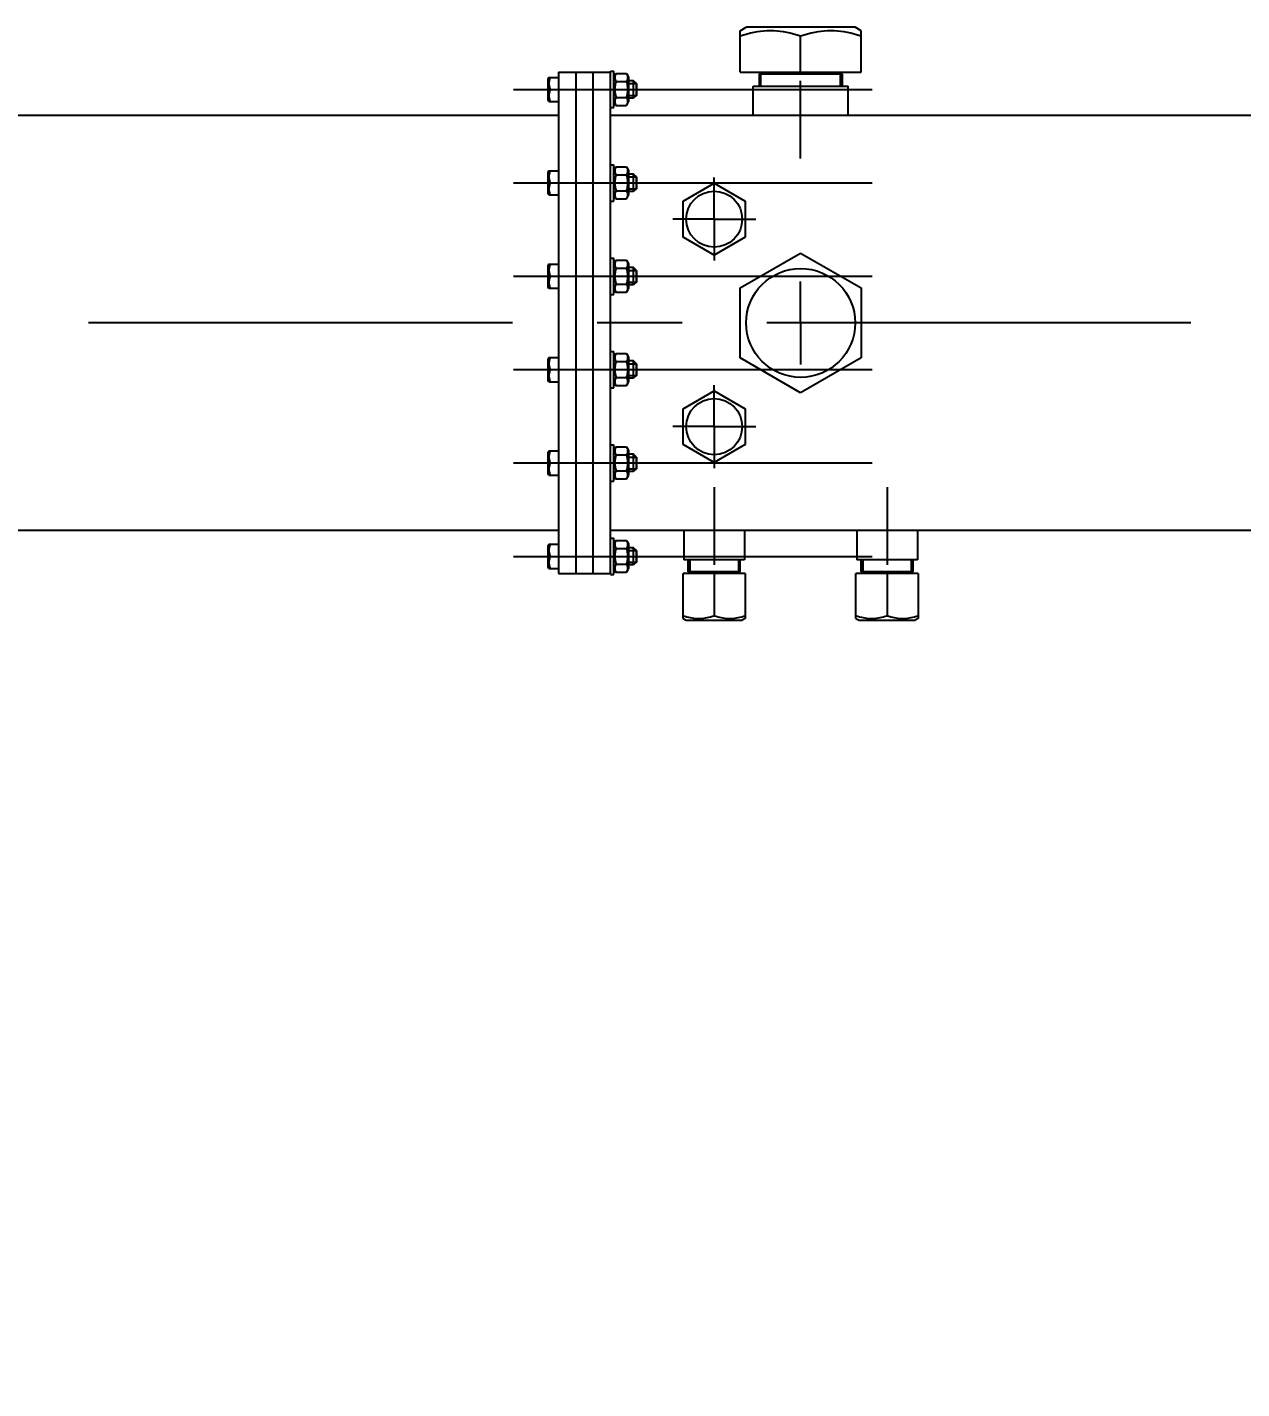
# Model space of a CAD drawing. Header units: millimetres. Extents: x 0 to 1189, y 0 to 841.
# Drawn here: x 734.6 to 804.8, y 674.3 to 753 of the extents above; entities that cross this region are included whole.
import ezdxf

# ---------------------------------------------------------------- set-up
doc = ezdxf.new("R2010")
doc.units = ezdxf.units.MM
doc.header["$LTSCALE"] = 65.395
doc.linetypes.add('CENTER', pattern=[0.6, 0.375, -0.075, 0.075, -0.075])
doc.layers.get('0').update_dxf_attribs({"linetype": 'CONTINUOUS'})
for name, color, linetype in [('ALL_AXIS', 7, 'CONTINUOUS'), ('ALL_CHAMFER', 7, 'CONTINUOUS'), ('ALL_DIMENSIONS', 7, 'CONTINUOUS')]:
    doc.layers.add(name, color=color, linetype=linetype)
doc.styles.get("Standard").update_dxf_attribs({"font": 'txt', "width": 0.7})
doc.dimstyles.new('DIMSTYLE_1', dxfattribs={"dimtxt": 3.5, "dimasz": 3, "dimexe": 0.18, "dimexo": 0.0625, "dimgap": 0.09, "dimtad": 1, "dimdec": 5, "dimlfac": 10, "dimdsep": 46, "dimtxsty": 'STANDARD', "dimblk": '_FILLED', "dimblk1": '_FILLED', "dimblk2": '_FILLED', "dimcen": 0.09, "dimadec": 0, "dimazin": 0, "dimtp": 2, "dimtm": 2, "dimtfac": 1, "dimtdec": 5, "dimtofl": 0, "dimtmove": 0, "dimatfit": 3, "dimldrblk": '_FILLED', "dimfxl": 1, "dimtolj": 1, "dimarcsym": 0})

# ---------------------------------------------------------------- blocks, each defined once
blk = doc.blocks.new('_FILLED')
at = {"color": 0, "linetype": 'BYBLOCK'}
blk.add_solid([(0, 0), (-1, 0.167), (-1, -0.167)], dxfattribs=at)
blk = doc.blocks.new('*D0')
at = {"layer": 'ALL_DIMENSIONS', "color": 2, "linetype": 'CONTINUOUS'}
for p, q in [((27.718, 722.401), (27.718, 595.901)), ((1064.818, 722.401), (1064.818, 612.208)), ((1064.818, 601.929), (1064.818, 595.901)), ((27.718, 597.901), (546.268, 597.901)), ((1064.818, 597.901), (546.268, 597.901))]:
    blk.add_line(p, q, dxfattribs=at)
at = {"layer": 'ALL_DIMENSIONS', "color": 2, "linetype": 'CONTINUOUS', "xscale": 3, "yscale": 3, "zscale": 3, "rotation": 180}
blk.add_blockref('_FILLED', (27.718, 597.901), dxfattribs=at)
at = {"layer": 'ALL_DIMENSIONS', "color": 2, "linetype": 'CONTINUOUS', "xscale": 3, "yscale": 3, "zscale": 3}
blk.add_blockref('_FILLED', (1064.818, 597.901), dxfattribs=at)
blk = doc.blocks.new('*D7')
at = {"layer": 'ALL_DIMENSIONS', "color": 2, "linetype": 'CONTINUOUS'}
for p, q in [((27.718, 722.401), (27.718, 587.901)), ((1127.218, 613.901), (1127.218, 587.901)), ((27.718, 589.901), (577.468, 589.901)), ((1127.218, 589.901), (577.468, 589.901))]:
    blk.add_line(p, q, dxfattribs=at)
at = {"layer": 'ALL_DIMENSIONS', "color": 2, "linetype": 'CONTINUOUS', "xscale": 3, "yscale": 3, "zscale": 3, "rotation": 180}
blk.add_blockref('_FILLED', (27.718, 589.901), dxfattribs=at)
at = {"layer": 'ALL_DIMENSIONS', "color": 2, "linetype": 'CONTINUOUS', "xscale": 3, "yscale": 3, "zscale": 3}
blk.add_blockref('_FILLED', (1127.218, 589.901), dxfattribs=at)
blk = doc.blocks.new('*D8')
at = {"layer": 'ALL_DIMENSIONS', "color": 2, "linetype": 'CONTINUOUS'}
for p, q in [((27.718, 722.401), (27.718, 578.96)), ((1151.568, 722.551), (1151.568, 578.96)), ((27.718, 580.96), (589.643, 580.96)), ((1151.568, 580.96), (589.643, 580.96))]:
    blk.add_line(p, q, dxfattribs=at)
at = {"layer": 'ALL_DIMENSIONS', "color": 2, "linetype": 'CONTINUOUS', "xscale": 3, "yscale": 3, "zscale": 3, "rotation": 180}
blk.add_blockref('_FILLED', (27.718, 580.96), dxfattribs=at)
at = {"layer": 'ALL_DIMENSIONS', "color": 2, "linetype": 'CONTINUOUS', "xscale": 3, "yscale": 3, "zscale": 3}
blk.add_blockref('_FILLED', (1151.568, 580.96), dxfattribs=at)

msp = doc.modelspace()

# ---------------------------------------------------------------- linework, layer by layer
at = {"color": 7, "linetype": 'CONTINUOUS'}
for p, q in [((764.7586102, 750.1007175), (765.3181797, 750.1007175)), ((765.3181797, 750.4007175), (768.3181797, 750.4007175)), ((765.3181797, 750.4007175), (765.3181797, 721.4007175)), ((766.3181797, 750.4007175), (766.3181797, 721.4007175)), ((767.3181797, 721.4007175), (767.3181797, 750.4007175)), ((768.3181797, 744.3205492), (768.3181797, 750.4007175)), ((768.6358208, 750.3244779), (769.2405385, 750.3244779)), ((768.6358208, 749.8625977), (769.2405385, 749.8625977)), ((769.2405385, 750.3244779), (769.3581797, 750.1207175)), ((769.3581797, 750.1207119), (769.3581797, 748.680723)), ((769.8181797, 749.7407175), (769.8181797, 749.0607175)), ((775.8181797, 750.4007175), (782.8181797, 750.4007175)), ((781.7181797, 750.3007175), (776.9181797, 750.3007175)), ((764.8211157, 749.4007175), (765.3181797, 749.4007175)), ((768.6358208, 748.9388372), (769.2405385, 748.9388372)), ((764.7586102, 748.7007175), (765.3181797, 748.7007175)), ((768.6358208, 748.476957), (769.2405385, 748.476957)), ((769.2405385, 748.476957), (769.3581797, 748.6807175)), ((765.3181797, 747.9007175), (618.3181797, 747.9007175)), ((880.5181797, 747.9007175), (768.3181797, 747.9007175)), ((768.6358208, 744.9244779), (769.2405385, 744.9244779)), ((769.2405385, 744.9244779), (769.3581797, 744.7207175)), ((764.7586102, 744.7007175), (765.3181797, 744.7007175)), ((768.6358208, 744.4625977), (769.2405385, 744.4625977)), ((769.3581797, 744.7207119), (769.3581797, 743.280723)), ((769.8181797, 744.3407175), (769.8181797, 743.6607175)), ((764.8211157, 744.0007175), (765.3181797, 744.0007175)), ((768.3181797, 738.9205492), (768.3181797, 743.6808857)), ((768.6358208, 743.5388372), (769.2405385, 743.5388372)), ((764.7586102, 743.3007175), (765.3181797, 743.3007175)), ((768.6358208, 743.076957), (769.2405385, 743.076957)), ((769.2405385, 743.076957), (769.3581797, 743.2807175)), ((768.6358208, 739.5244779), (769.2405385, 739.5244779)), ((769.2405385, 739.5244779), (769.3581797, 739.3207175)), ((764.7586102, 739.3007175), (765.3181797, 739.3007175)), ((764.8211157, 738.6007175), (765.3181797, 738.6007175)), ((768.6358208, 739.0625977), (769.2405385, 739.0625977)), ((769.3581797, 739.3207119), (769.3581797, 737.880723)), ((769.8181797, 738.9407175), (769.8181797, 738.2607175)), ((764.7586102, 737.9007175), (765.3181797, 737.9007175)), ((768.3181797, 733.5205492), (768.3181797, 738.2808857)), ((768.6358208, 738.1388372), (769.2405385, 738.1388372)), ((769.2405385, 737.676957), (769.3581797, 737.8807175)), ((768.6358208, 737.676957), (769.2405385, 737.676957)), ((764.7586102, 733.9007175), (765.3181797, 733.9007175)), ((768.6358208, 734.1244779), (769.2405385, 734.1244779)), ((769.2405385, 734.1244779), (769.3581797, 733.9207175)), ((769.3581797, 733.9207119), (769.3581797, 732.480723)), ((764.8211157, 733.2007175), (765.3181797, 733.2007175)), ((768.6358208, 733.6625977), (769.2405385, 733.6625977)), ((769.8181797, 733.5407175), (769.8181797, 732.8607175)), ((764.7586102, 732.5007175), (765.3181797, 732.5007175)), ((768.3181797, 728.1205492), (768.3181797, 732.8808857)), ((768.6358208, 732.7388372), (769.2405385, 732.7388372)), ((769.2405385, 732.276957), (769.3581797, 732.4807175)), ((768.6358208, 732.276957), (769.2405385, 732.276957)), ((764.7586102, 728.5007175), (765.3181797, 728.5007175)), ((768.6358208, 728.7244779), (769.2405385, 728.7244779)), ((769.2405385, 728.7244779), (769.3581797, 728.5207175)), ((769.3581797, 728.5207119), (769.3581797, 727.080723)), ((764.8211157, 727.8007175), (765.3181797, 727.8007175)), ((768.6358208, 728.2625977), (769.2405385, 728.2625977)), ((769.8181797, 728.1407175), (769.8181797, 727.4607175)), ((764.7586102, 727.1007175), (765.3181797, 727.1007175)), ((768.3181797, 721.4007175), (768.3181797, 727.4808857)), ((768.6358208, 727.3388372), (769.2405385, 727.3388372)), ((768.6358208, 726.876957), (769.2405385, 726.876957)), ((769.2405385, 726.876957), (769.3581797, 727.0807175)), ((765.3181797, 723.9007175), (618.3181797, 723.9007175)), ((880.5181797, 723.9007175), (768.3181797, 723.9007175)), ((764.7586102, 723.1007175), (765.3181797, 723.1007175)), ((768.6358208, 723.3244779), (769.2405385, 723.3244779)), ((768.6358208, 722.8625977), (769.2405385, 722.8625977)), ((769.2405385, 723.3244779), (769.3581797, 723.1207175)), ((769.3581797, 723.1207119), (769.3581797, 721.680723)), ((764.8211157, 722.4007175), (765.3181797, 722.4007175)), ((769.8181797, 722.7407175), (769.8181797, 722.0607175)), ((764.7586102, 721.7007175), (765.3181797, 721.7007175)), ((765.3181797, 721.4007175), (768.3181797, 721.4007175)), ((768.6358208, 721.9388372), (769.2405385, 721.9388372)), ((768.6358208, 721.476957), (769.2405385, 721.476957)), ((769.2405385, 721.476957), (769.3581797, 721.6807175)), ((776.1181797, 721.4007175), (772.5181797, 721.4007175)), ((775.8181797, 721.5007175), (772.8181797, 721.5007175)), ((786.1181797, 721.4007175), (782.5181797, 721.4007175)), ((785.8181797, 721.5007175), (782.8181797, 721.5007175))]:
    msp.add_line(p, q, dxfattribs=at)
at = {"color": 2, "linetype": 'CONTINUOUS'}
for p, q in [((769.3581797, 749.7407175), (769.8181797, 749.7407175)), ((777.0181797, 749.6007175), (777.0181797, 750.3007175)), ((781.6181797, 749.6007175), (781.6181797, 750.3007175)), ((769.3581797, 749.0607175), (769.8181797, 749.0607175)), ((769.3581797, 744.3407175), (769.8181797, 744.3407175)), ((769.3581797, 743.6607175), (769.8181797, 743.6607175)), ((769.3581797, 738.9407175), (769.8181797, 738.9407175)), ((769.3581797, 738.2607175), (769.8181797, 738.2607175)), ((769.3581797, 733.5407175), (769.8181797, 733.5407175)), ((769.3581797, 732.8607175), (769.8181797, 732.8607175)), ((769.3581797, 728.1407175), (769.8181797, 728.1407175)), ((769.3581797, 727.4607175), (769.8181797, 727.4607175)), ((769.3581797, 722.7407175), (769.8181797, 722.7407175)), ((772.9181797, 722.2007175), (772.9181797, 721.5007175)), ((775.7181797, 722.2007175), (775.7181797, 721.5007175)), ((782.9181797, 722.2007175), (782.9181797, 721.5007175)), ((785.7181797, 722.2007175), (785.7181797, 721.5007175)), ((769.3581797, 722.0607175), (769.8181797, 722.0607175))]:
    msp.add_line(p, q, dxfattribs=at)
at = {"color": 7, "linetype": 'CONTINUOUS'}
for points in [[(764.8211157, 750.1007175), (764.8065467, 750.054714), (764.7939197, 750.0096627), (764.7832483, 749.9657227), (764.7744916, 749.9224166), (764.7675898, 749.8793322), (764.762614, 749.8364324), (764.7596097, 749.7935362), (764.7585942, 749.7506629), (764.7596156, 749.7077796), (764.7626271, 749.6648621), (764.767613, 749.621936), (764.7745279, 749.578819), (764.7833092, 749.5354508), (764.7939933, 749.4914913), (764.8065974, 749.4465351), (764.8211157, 749.4007175)], [(768.6358208, 750.3244779), (768.6191736, 750.2941295), (768.6047446, 750.2644081), (768.5925493, 750.235419), (768.5825412, 750.2068458), (768.5746517, 750.178415), (768.5689631, 750.1501033), (768.5655287, 750.1217898), (768.5643677, 750.0934934), (768.5655358, 750.0651981), (768.5689768, 750.0368878), (768.574671, 750.0085805), (768.5825639, 749.9801579), (768.5925708, 749.9516001), (768.6047618, 749.9226296), (768.6191836, 749.8929266), (768.6358208, 749.8625977)], [(768.6358208, 749.8625977), (768.6224408, 749.814347), (768.6104478, 749.7668748), (768.5998509, 749.7202938), (768.590623, 749.6742661), (768.582726, 749.6285203), (768.5762018, 749.5829694), (768.5710663, 749.5374388), (768.5673595, 749.49192), (768.5651323, 749.4463379), (768.5643677, 749.4007175)], [(769.2405385, 750.3244779), (769.2554423, 750.2974627), (769.2685871, 750.2709766), (769.2799567, 750.2451), (769.2895997, 750.2195918), (769.2975785, 750.1942503), (769.303836, 750.1690378), (769.3083479, 750.1438484), (769.3110798, 750.1186851), (769.3119838, 750.0935122), (769.3110761, 750.0683395), (769.3083406, 750.0431767), (769.3038256, 750.0179891), (769.2975658, 749.9927806), (769.2895864, 749.9674452), (769.279945, 749.9419466), (769.2685785, 749.9160807), (769.2554375, 749.889604), (769.2405385, 749.8625977)], [(769.2405385, 749.8625977), (769.2540477, 749.8138414), (769.2661201, 749.7660056), (769.2767397, 749.7192154), (769.2859546, 749.6730953), (769.2938196, 749.6273398), (769.3002989, 749.581864), (769.3053856, 749.5364883), (769.3090473, 749.4911915), (769.3112513, 749.445887), (769.3119916, 749.4005905), (769.3112429, 749.3552909), (769.3090303, 749.3099811), (769.3053595, 749.2646777), (769.3002641, 749.2192982), (769.2937773, 749.1738261), (769.2859064, 749.1280806), (769.2766853, 749.0819681), (769.2660678, 749.035211), (769.2540145, 748.9874622), (769.2405385, 748.9388372)], [(764.8211157, 749.4007175), (764.8065954, 749.3548897), (764.7939925, 749.3099407), (764.7833146, 749.2660114), (764.7745393, 749.2226788), (764.7676249, 749.1795838), (764.7626368, 749.136676), (764.7596213, 749.0937777), (764.7585942, 749.0509117), (764.7596023, 749.0080534), (764.7625986, 748.9651679), (764.7675658, 748.9222746), (764.7744611, 748.8791862), (764.783216, 748.8358579), (764.793891, 748.7918817), (764.806529, 748.7467821), (764.8211157, 748.7007175)], [(768.5643677, 749.4007175), (768.5655813, 749.3435113), (768.5690613, 749.2863779), (768.5748441, 749.2293811), (768.582821, 749.1723296), (768.5928826, 749.1152328), (768.6050682, 749.0575526), (768.6193813, 748.9986872), (768.6358208, 748.9388372)], [(768.6358208, 748.9388372), (768.6191736, 748.9084889), (768.6047446, 748.8787674), (768.5925493, 748.8497783), (768.5825412, 748.8212051), (768.5746517, 748.7927744), (768.5689631, 748.7644626), (768.5655287, 748.7361491), (768.5643677, 748.7078528), (768.5655358, 748.6795575), (768.5689768, 748.6512472), (768.574671, 748.6229398), (768.5825639, 748.5945172), (768.5925708, 748.5659595), (768.6047618, 748.536989), (768.6191836, 748.507286), (768.6358208, 748.476957)], [(769.2405385, 748.9388372), (769.2540107, 748.9145328), (769.2660632, 748.8906599), (769.2766839, 748.8672746), (769.2859091, 748.8442084), (769.293782, 748.821328), (769.3002698, 748.7985844), (769.3053652, 748.775887), (769.3090352, 748.7532278), (769.3112458, 748.7305658), (769.3119916, 748.7079094), (769.3112475, 748.6852548), (769.3090392, 748.6625973), (769.3053727, 748.6399455), (769.3002818, 748.6172567), (769.2937992, 748.5945212), (769.2859327, 748.5716493), (769.2767191, 748.5485997), (769.2661034, 748.5252183), (769.2540379, 748.5013164), (769.2405385, 748.476957)], [(768.6358208, 744.9244779), (768.6191736, 744.8941295), (768.6047446, 744.8644081), (768.5925493, 744.835419), (768.5825412, 744.8068458), (768.5746517, 744.778415), (768.5689631, 744.7501033), (768.5655287, 744.7217898), (768.5643677, 744.6934934), (768.5655358, 744.6651981), (768.5689768, 744.6368878), (768.574671, 744.6085805), (768.5825639, 744.5801579), (768.5925708, 744.5516001), (768.6047618, 744.5226296), (768.6191836, 744.4929266), (768.6358208, 744.4625977)], [(769.2405385, 744.9244779), (769.2554423, 744.8974627), (769.2685871, 744.8709766), (769.2799567, 744.8451), (769.2895997, 744.8195918), (769.2975785, 744.7942503), (769.303836, 744.7690378), (769.3083479, 744.7438484), (769.3110798, 744.7186851), (769.3119838, 744.6935122), (769.3110761, 744.6683395), (769.3083406, 744.6431767), (769.3038256, 744.6179891), (769.2975658, 744.5927806), (769.2895864, 744.5674452), (769.279945, 744.5419466), (769.2685785, 744.5160807), (769.2554375, 744.489604), (769.2405385, 744.4625977)], [(764.8211157, 744.7007175), (764.8065467, 744.654714), (764.7939197, 744.6096627), (764.7832483, 744.5657227), (764.7744916, 744.5224166), (764.7675898, 744.4793322), (764.762614, 744.4364324), (764.7596097, 744.3935362), (764.7585942, 744.3506629), (764.7596156, 744.3077796), (764.7626271, 744.2648621), (764.767613, 744.221936), (764.7745279, 744.178819), (764.7833092, 744.1354508), (764.7939933, 744.0914913), (764.8065974, 744.0465351), (764.8211157, 744.0007175)], [(768.6358208, 744.4625977), (768.6224408, 744.414347), (768.6104478, 744.3668748), (768.5998509, 744.3202938), (768.590623, 744.2742661), (768.582726, 744.2285203), (768.5762018, 744.1829694), (768.5710663, 744.1374388), (768.5673595, 744.09192), (768.5651323, 744.0463379), (768.5643677, 744.0007175)], [(769.2405385, 744.4625977), (769.2540477, 744.4138414), (769.2661201, 744.3660056), (769.2767397, 744.3192154), (769.2859546, 744.2730953), (769.2938196, 744.2273398), (769.3002989, 744.181864), (769.3053856, 744.1364883), (769.3090473, 744.0911915), (769.3112513, 744.045887), (769.3119916, 744.0005905), (769.3112429, 743.9552909), (769.3090303, 743.9099811), (769.3053595, 743.8646777), (769.3002641, 743.8192982), (769.2937773, 743.7738261), (769.2859064, 743.7280806), (769.2766853, 743.6819681), (769.2660678, 743.635211), (769.2540145, 743.5874622), (769.2405385, 743.5388372)], [(764.8211157, 744.0007175), (764.8065954, 743.9548897), (764.7939925, 743.9099407), (764.7833146, 743.8660114), (764.7745393, 743.8226788), (764.7676249, 743.7795838), (764.7626368, 743.736676), (764.7596213, 743.6937777), (764.7585942, 743.6509117), (764.7596023, 743.6080534), (764.7625986, 743.5651679), (764.7675658, 743.5222746), (764.7744611, 743.4791862), (764.783216, 743.4358579), (764.793891, 743.3918817), (764.806529, 743.3467821), (764.8211157, 743.3007175)], [(768.5643677, 744.0007175), (768.5655813, 743.9435113), (768.5690613, 743.8863779), (768.5748441, 743.8293811), (768.582821, 743.7723296), (768.5928826, 743.7152328), (768.6050682, 743.6575526), (768.6193813, 743.5986872), (768.6358208, 743.5388372)], [(768.6358208, 743.5388372), (768.6191736, 743.5084889), (768.6047446, 743.4787674), (768.5925493, 743.4497783), (768.5825412, 743.4212051), (768.5746517, 743.3927744), (768.5689631, 743.3644626), (768.5655287, 743.3361491), (768.5643677, 743.3078528), (768.5655358, 743.2795575), (768.5689768, 743.2512472), (768.574671, 743.2229398), (768.5825639, 743.1945172), (768.5925708, 743.1659595), (768.6047618, 743.136989), (768.6191836, 743.107286), (768.6358208, 743.076957)], [(769.2405385, 743.5388372), (769.2540107, 743.5145328), (769.2660632, 743.4906599), (769.2766839, 743.4672746), (769.2859091, 743.4442084), (769.293782, 743.421328), (769.3002698, 743.3985844), (769.3053652, 743.375887), (769.3090352, 743.3532278), (769.3112458, 743.3305658), (769.3119916, 743.3079094), (769.3112475, 743.2852548), (769.3090392, 743.2625973), (769.3053727, 743.2399455), (769.3002818, 743.2172567), (769.2937992, 743.1945212), (769.2859327, 743.1716493), (769.2767191, 743.1485997), (769.2661034, 743.1252183), (769.2540379, 743.1013164), (769.2405385, 743.076957)], [(768.6358208, 739.5244779), (768.6191736, 739.4941295), (768.6047446, 739.4644081), (768.5925493, 739.435419), (768.5825412, 739.4068458), (768.5746517, 739.378415), (768.5689631, 739.3501033), (768.5655287, 739.3217898), (768.5643677, 739.2934934), (768.5655358, 739.2651981), (768.5689768, 739.2368878), (768.574671, 739.2085805), (768.5825639, 739.1801579), (768.5925708, 739.1516001), (768.6047618, 739.1226296), (768.6191836, 739.0929266), (768.6358208, 739.0625977)], [(769.2405385, 739.5244779), (769.2554423, 739.4974627), (769.2685871, 739.4709766), (769.2799567, 739.4451), (769.2895997, 739.4195918), (769.2975785, 739.3942503), (769.303836, 739.3690378), (769.3083479, 739.3438484), (769.3110798, 739.3186851), (769.3119838, 739.2935122), (769.3110761, 739.2683395), (769.3083406, 739.2431767), (769.3038256, 739.2179891), (769.2975658, 739.1927806), (769.2895864, 739.1674452), (769.279945, 739.1419466), (769.2685785, 739.1160807), (769.2554375, 739.089604), (769.2405385, 739.0625977)], [(764.8211157, 739.3007175), (764.8065467, 739.254714), (764.7939197, 739.2096627), (764.7832483, 739.1657227), (764.7744916, 739.1224166), (764.7675898, 739.0793322), (764.762614, 739.0364324), (764.7596097, 738.9935362), (764.7585942, 738.9506629), (764.7596156, 738.9077796), (764.7626271, 738.8648621), (764.767613, 738.821936), (764.7745279, 738.778819), (764.7833092, 738.7354508), (764.7939933, 738.6914913), (764.8065974, 738.6465351), (764.8211157, 738.6007175)], [(764.8211157, 738.6007175), (764.8065954, 738.5548897), (764.7939925, 738.5099407), (764.7833146, 738.4660114), (764.7745393, 738.4226788), (764.7676249, 738.3795838), (764.7626368, 738.336676), (764.7596213, 738.2937777), (764.7585942, 738.2509117), (764.7596023, 738.2080534), (764.7625986, 738.1651679), (764.7675658, 738.1222746), (764.7744611, 738.0791862), (764.783216, 738.0358579), (764.793891, 737.9918817), (764.806529, 737.9467821), (764.8211157, 737.9007175)], [(768.6358208, 739.0625977), (768.6224408, 739.014347), (768.6104478, 738.9668748), (768.5998509, 738.9202938), (768.590623, 738.8742661), (768.582726, 738.8285203), (768.5762018, 738.7829694), (768.5710663, 738.7374388), (768.5673595, 738.69192), (768.5651323, 738.6463379), (768.5643677, 738.6007175)], [(768.5643677, 738.6007175), (768.5655813, 738.5435113), (768.5690613, 738.4863779), (768.5748441, 738.4293811), (768.582821, 738.3723296), (768.5928826, 738.3152328), (768.6050682, 738.2575526), (768.6193813, 738.1986872), (768.6358208, 738.1388372)], [(769.2405385, 739.0625977), (769.2540477, 739.0138414), (769.2661201, 738.9660056), (769.2767397, 738.9192154), (769.2859546, 738.8730953), (769.2938196, 738.8273398), (769.3002989, 738.781864), (769.3053856, 738.7364883), (769.3090473, 738.6911915), (769.3112513, 738.645887), (769.3119916, 738.6005905), (769.3112429, 738.5552909), (769.3090303, 738.5099811), (769.3053595, 738.4646777), (769.3002641, 738.4192982), (769.2937773, 738.3738261), (769.2859064, 738.3280806), (769.2766853, 738.2819681), (769.2660678, 738.235211), (769.2540145, 738.1874622), (769.2405385, 738.1388372)], [(768.6358208, 738.1388372), (768.6191736, 738.1084889), (768.6047446, 738.0787674), (768.5925493, 738.0497783), (768.5825412, 738.0212051), (768.5746517, 737.9927744), (768.5689631, 737.9644626), (768.5655287, 737.9361491), (768.5643677, 737.9078528), (768.5655358, 737.8795575), (768.5689768, 737.8512472), (768.574671, 737.8229398), (768.5825639, 737.7945172), (768.5925708, 737.7659595), (768.6047618, 737.736989), (768.6191836, 737.707286), (768.6358208, 737.676957)], [(769.2405385, 738.1388372), (769.2540107, 738.1145328), (769.2660632, 738.0906599), (769.2766839, 738.0672746), (769.2859091, 738.0442084), (769.293782, 738.021328), (769.3002698, 737.9985844), (769.3053652, 737.975887), (769.3090352, 737.9532278), (769.3112458, 737.9305658), (769.3119916, 737.9079094), (769.3112475, 737.8852548), (769.3090392, 737.8625973), (769.3053727, 737.8399455), (769.3002818, 737.8172567), (769.2937992, 737.7945212), (769.2859327, 737.7716493), (769.2767191, 737.7485997), (769.2661034, 737.7252183), (769.2540379, 737.7013164), (769.2405385, 737.676957)], [(764.8211157, 733.9007175), (764.8065467, 733.854714), (764.7939197, 733.8096627), (764.7832483, 733.7657227), (764.7744916, 733.7224166), (764.7675898, 733.6793322), (764.762614, 733.6364324), (764.7596097, 733.5935362), (764.7585942, 733.5506629), (764.7596156, 733.5077796), (764.7626271, 733.4648621), (764.767613, 733.421936), (764.7745279, 733.378819), (764.7833092, 733.3354508), (764.7939933, 733.2914913), (764.8065974, 733.2465351), (764.8211157, 733.2007175)], [(768.6358208, 734.1244779), (768.6191736, 734.0941295), (768.6047446, 734.0644081), (768.5925493, 734.035419), (768.5825412, 734.0068458), (768.5746517, 733.978415), (768.5689631, 733.9501033), (768.5655287, 733.9217898), (768.5643677, 733.8934934), (768.5655358, 733.8651981), (768.5689768, 733.8368878), (768.574671, 733.8085805), (768.5825639, 733.7801579), (768.5925708, 733.7516001), (768.6047618, 733.7226296), (768.6191836, 733.6929266), (768.6358208, 733.6625977)], [(769.2405385, 734.1244779), (769.2554423, 734.0974627), (769.2685871, 734.0709766), (769.2799567, 734.0451), (769.2895997, 734.0195918), (769.2975785, 733.9942503), (769.303836, 733.9690378), (769.3083479, 733.9438484), (769.3110798, 733.9186851), (769.3119838, 733.8935122), (769.3110761, 733.8683395), (769.3083406, 733.8431767), (769.3038256, 733.8179891), (769.2975658, 733.7927806), (769.2895864, 733.7674452), (769.279945, 733.7419466), (769.2685785, 733.7160807), (769.2554375, 733.689604), (769.2405385, 733.6625977)], [(764.8211157, 733.2007175), (764.8065954, 733.1548897), (764.7939925, 733.1099407), (764.7833146, 733.0660114), (764.7745393, 733.0226788), (764.7676249, 732.9795838), (764.7626368, 732.936676), (764.7596213, 732.8937777), (764.7585942, 732.8509117), (764.7596023, 732.8080534), (764.7625986, 732.7651679), (764.7675658, 732.7222746), (764.7744611, 732.6791862), (764.783216, 732.6358579), (764.793891, 732.5918817), (764.806529, 732.5467821), (764.8211157, 732.5007175)], [(768.6358208, 733.6625977), (768.6224408, 733.614347), (768.6104478, 733.5668748), (768.5998509, 733.5202938), (768.590623, 733.4742661), (768.582726, 733.4285203), (768.5762018, 733.3829694), (768.5710663, 733.3374388), (768.5673595, 733.29192), (768.5651323, 733.2463379), (768.5643677, 733.2007175)], [(768.5643677, 733.2007175), (768.5655813, 733.1435113), (768.5690613, 733.0863779), (768.5748441, 733.0293811), (768.582821, 732.9723296), (768.5928826, 732.9152328), (768.6050682, 732.8575526), (768.6193813, 732.7986872), (768.6358208, 732.7388372)], [(769.2405385, 733.6625977), (769.2540477, 733.6138414), (769.2661201, 733.5660056), (769.2767397, 733.5192154), (769.2859546, 733.4730953), (769.2938196, 733.4273398), (769.3002989, 733.381864), (769.3053856, 733.3364883), (769.3090473, 733.2911915), (769.3112513, 733.245887), (769.3119916, 733.2005905), (769.3112429, 733.1552909), (769.3090303, 733.1099811), (769.3053595, 733.0646777), (769.3002641, 733.0192982), (769.2937773, 732.9738261), (769.2859064, 732.9280806), (769.2766853, 732.8819681), (769.2660678, 732.835211), (769.2540145, 732.7874622), (769.2405385, 732.7388372)], [(768.6358208, 732.7388372), (768.6191736, 732.7084889), (768.6047446, 732.6787674), (768.5925493, 732.6497783), (768.5825412, 732.6212051), (768.5746517, 732.5927744), (768.5689631, 732.5644626), (768.5655287, 732.5361491), (768.5643677, 732.5078528), (768.5655358, 732.4795575), (768.5689768, 732.4512472), (768.574671, 732.4229398), (768.5825639, 732.3945172), (768.5925708, 732.3659595), (768.6047618, 732.336989), (768.6191836, 732.307286), (768.6358208, 732.276957)], [(769.2405385, 732.7388372), (769.2540107, 732.7145328), (769.2660632, 732.6906599), (769.2766839, 732.6672746), (769.2859091, 732.6442084), (769.293782, 732.621328), (769.3002698, 732.5985844), (769.3053652, 732.575887), (769.3090352, 732.5532278), (769.3112458, 732.5305658), (769.3119916, 732.5079094), (769.3112475, 732.4852548), (769.3090392, 732.4625973), (769.3053727, 732.4399455), (769.3002818, 732.4172567), (769.2937992, 732.3945212), (769.2859327, 732.3716493), (769.2767191, 732.3485997), (769.2661034, 732.3252183), (769.2540379, 732.3013164), (769.2405385, 732.276957)], [(764.8211157, 728.5007175), (764.8065467, 728.454714), (764.7939197, 728.4096627), (764.7832483, 728.3657227), (764.7744916, 728.3224166), (764.7675898, 728.2793322), (764.762614, 728.2364324), (764.7596097, 728.1935362), (764.7585942, 728.1506629), (764.7596156, 728.1077796), (764.7626271, 728.0648621), (764.767613, 728.021936), (764.7745279, 727.978819), (764.7833092, 727.9354508), (764.7939933, 727.8914913), (764.8065974, 727.8465351), (764.8211157, 727.8007175)], [(768.6358208, 728.7244779), (768.6191736, 728.6941295), (768.6047446, 728.6644081), (768.5925493, 728.635419), (768.5825412, 728.6068458), (768.5746517, 728.578415), (768.5689631, 728.5501033), (768.5655287, 728.5217898), (768.5643677, 728.4934934), (768.5655358, 728.4651981), (768.5689768, 728.4368878), (768.574671, 728.4085805), (768.5825639, 728.3801579), (768.5925708, 728.3516001), (768.6047618, 728.3226296), (768.6191836, 728.2929266), (768.6358208, 728.2625977)], [(769.2405385, 728.7244779), (769.2554423, 728.6974627), (769.2685871, 728.6709766), (769.2799567, 728.6451), (769.2895997, 728.6195918), (769.2975785, 728.5942503), (769.303836, 728.5690378), (769.3083479, 728.5438484), (769.3110798, 728.5186851), (769.3119838, 728.4935122), (769.3110761, 728.4683395), (769.3083406, 728.4431767), (769.3038256, 728.4179891), (769.2975658, 728.3927806), (769.2895864, 728.3674452), (769.279945, 728.3419466), (769.2685785, 728.3160807), (769.2554375, 728.289604), (769.2405385, 728.2625977)], [(764.8211157, 727.8007175), (764.8065954, 727.7548897), (764.7939925, 727.7099407), (764.7833146, 727.6660114), (764.7745393, 727.6226788), (764.7676249, 727.5795838), (764.7626368, 727.536676), (764.7596213, 727.4937777), (764.7585942, 727.4509117), (764.7596023, 727.4080534), (764.7625986, 727.3651679), (764.7675658, 727.3222746), (764.7744611, 727.2791862), (764.783216, 727.2358579), (764.793891, 727.1918817), (764.806529, 727.1467821), (764.8211157, 727.1007175)], [(768.6358208, 728.2625977), (768.6224408, 728.214347), (768.6104478, 728.1668748), (768.5998509, 728.1202938), (768.590623, 728.0742661), (768.582726, 728.0285203), (768.5762018, 727.9829694), (768.5710663, 727.9374388), (768.5673595, 727.89192), (768.5651323, 727.8463379), (768.5643677, 727.8007175)], [(768.5643677, 727.8007175), (768.5655813, 727.7435113), (768.5690613, 727.6863779), (768.5748441, 727.6293811), (768.582821, 727.5723296), (768.5928826, 727.5152328), (768.6050682, 727.4575526), (768.6193813, 727.3986872), (768.6358208, 727.3388372)], [(769.2405385, 728.2625977), (769.2540477, 728.2138414), (769.2661201, 728.1660056), (769.2767397, 728.1192154), (769.2859546, 728.0730953), (769.2938196, 728.0273398), (769.3002989, 727.981864), (769.3053856, 727.9364883), (769.3090473, 727.8911915), (769.3112513, 727.845887), (769.3119916, 727.8005905), (769.3112429, 727.7552909), (769.3090303, 727.7099811), (769.3053595, 727.6646777), (769.3002641, 727.6192982), (769.2937773, 727.5738261), (769.2859064, 727.5280806), (769.2766853, 727.4819681), (769.2660678, 727.435211), (769.2540145, 727.3874622), (769.2405385, 727.3388372)], [(768.6358208, 727.3388372), (768.6191736, 727.3084889), (768.6047446, 727.2787674), (768.5925493, 727.2497783), (768.5825412, 727.2212051), (768.5746517, 727.1927744), (768.5689631, 727.1644626), (768.5655287, 727.1361491), (768.5643677, 727.1078528), (768.5655358, 727.0795575), (768.5689768, 727.0512472), (768.574671, 727.0229398), (768.5825639, 726.9945172), (768.5925708, 726.9659595), (768.6047618, 726.936989), (768.6191836, 726.907286), (768.6358208, 726.876957)], [(769.2405385, 727.3388372), (769.2540107, 727.3145328), (769.2660632, 727.2906599), (769.2766839, 727.2672746), (769.2859091, 727.2442084), (769.293782, 727.221328), (769.3002698, 727.1985844), (769.3053652, 727.175887), (769.3090352, 727.1532278), (769.3112458, 727.1305658), (769.3119916, 727.1079094), (769.3112475, 727.0852548), (769.3090392, 727.0625973), (769.3053727, 727.0399455), (769.3002818, 727.0172567), (769.2937992, 726.9945212), (769.2859327, 726.9716493), (769.2767191, 726.9485997), (769.2661034, 726.9252183), (769.2540379, 726.9013164), (769.2405385, 726.876957)], [(764.8211157, 723.1007175), (764.8065467, 723.054714), (764.7939197, 723.0096627), (764.7832483, 722.9657227), (764.7744916, 722.9224166), (764.7675898, 722.8793322), (764.762614, 722.8364324), (764.7596097, 722.7935362), (764.7585942, 722.7506629), (764.7596156, 722.7077796), (764.7626271, 722.6648621), (764.767613, 722.621936), (764.7745279, 722.578819), (764.7833092, 722.5354508), (764.7939933, 722.4914913), (764.8065974, 722.4465351), (764.8211157, 722.4007175)], [(768.6358208, 723.3244779), (768.6191736, 723.2941295), (768.6047446, 723.2644081), (768.5925493, 723.235419), (768.5825412, 723.2068458), (768.5746517, 723.178415), (768.5689631, 723.1501033), (768.5655287, 723.1217898), (768.5643677, 723.0934934), (768.5655358, 723.0651981), (768.5689768, 723.0368878), (768.574671, 723.0085805), (768.5825639, 722.9801579), (768.5925708, 722.9516001), (768.6047618, 722.9226296), (768.6191836, 722.8929266), (768.6358208, 722.8625977)], [(768.6358208, 722.8625977), (768.6224408, 722.814347), (768.6104478, 722.7668748), (768.5998509, 722.7202938), (768.590623, 722.6742661), (768.582726, 722.6285203), (768.5762018, 722.5829694), (768.5710663, 722.5374388), (768.5673595, 722.49192), (768.5651323, 722.4463379), (768.5643677, 722.4007175)], [(769.2405385, 723.3244779), (769.2554423, 723.2974627), (769.2685871, 723.2709766), (769.2799567, 723.2451), (769.2895997, 723.2195918), (769.2975785, 723.1942503), (769.303836, 723.1690378), (769.3083479, 723.1438484), (769.3110798, 723.1186851), (769.3119838, 723.0935122), (769.3110761, 723.0683395), (769.3083406, 723.0431767), (769.3038256, 723.0179891), (769.2975658, 722.9927806), (769.2895864, 722.9674452), (769.279945, 722.9419466), (769.2685785, 722.9160807), (769.2554375, 722.889604), (769.2405385, 722.8625977)], [(769.2405385, 722.8625977), (769.2540477, 722.8138414), (769.2661201, 722.7660056), (769.2767397, 722.7192154), (769.2859546, 722.6730953), (769.2938196, 722.6273398), (769.3002989, 722.581864), (769.3053856, 722.5364883), (769.3090473, 722.4911915), (769.3112513, 722.445887), (769.3119916, 722.4005905), (769.3112429, 722.3552909), (769.3090303, 722.3099811), (769.3053595, 722.2646777), (769.3002641, 722.2192982), (769.2937773, 722.1738261), (769.2859064, 722.1280806), (769.2766853, 722.0819681), (769.2660678, 722.035211), (769.2540145, 721.9874622), (769.2405385, 721.9388372)], [(764.8211157, 722.4007175), (764.8065954, 722.3548897), (764.7939925, 722.3099407), (764.7833146, 722.2660114), (764.7745393, 722.2226788), (764.7676249, 722.1795838), (764.7626368, 722.136676), (764.7596213, 722.0937777), (764.7585942, 722.0509117), (764.7596023, 722.0080534), (764.7625986, 721.9651679), (764.7675658, 721.9222746), (764.7744611, 721.8791862), (764.783216, 721.8358579), (764.793891, 721.7918817), (764.806529, 721.7467821), (764.8211157, 721.7007175)], [(768.5643677, 722.4007175), (768.5655813, 722.3435113), (768.5690613, 722.2863779), (768.5748441, 722.2293811), (768.582821, 722.1723296), (768.5928826, 722.1152328), (768.6050682, 722.0575526), (768.6193813, 721.9986872), (768.6358208, 721.9388372)], [(768.6358208, 721.9388372), (768.6191736, 721.9084889), (768.6047446, 721.8787674), (768.5925493, 721.8497783), (768.5825412, 721.8212051), (768.5746517, 721.7927744), (768.5689631, 721.7644626), (768.5655287, 721.7361491), (768.5643677, 721.7078528), (768.5655358, 721.6795575), (768.5689768, 721.6512472), (768.574671, 721.6229398), (768.5825639, 721.5945172), (768.5925708, 721.5659595), (768.6047618, 721.536989), (768.6191836, 721.507286), (768.6358208, 721.476957)], [(769.2405385, 721.9388372), (769.2540107, 721.9145328), (769.2660632, 721.8906599), (769.2766839, 721.8672746), (769.2859091, 721.8442084), (769.293782, 721.821328), (769.3002698, 721.7985844), (769.3053652, 721.775887), (769.3090352, 721.7532278), (769.3112458, 721.7305658), (769.3119916, 721.7079094), (769.3112475, 721.6852548), (769.3090392, 721.6625973), (769.3053727, 721.6399455), (769.3002818, 721.6172567), (769.2937992, 721.5945212), (769.2859327, 721.5716493), (769.2767191, 721.5485997), (769.2661034, 721.5252183), (769.2540379, 721.5013164), (769.2405385, 721.476957)]]:
    msp.add_lwpolyline(points, dxfattribs=at)
at = {"layer": 'ALL_AXIS', "color": 7, "linetype": 'CONTINUOUS'}
for p, q in [((775.8181797, 752.7986449), (776.1681797, 753.0007175)), ((775.8181797, 750.4007175), (775.8181797, 752.7986449)), ((782.4681797, 753.0007175), (776.1681797, 753.0007175)), ((782.8181797, 752.7986449), (782.4681797, 753.0007175)), ((782.8181797, 750.4007175), (782.8181797, 752.7986449)), ((779.3181797, 750.4007175), (779.3181797, 752.4860375)), ((768.3181797, 750.4507175), (768.5181797, 750.4507175)), ((768.3181797, 750.3662216), (768.3181797, 750.4507159)), ((768.5181797, 748.3507191), (768.5181797, 750.4507159)), ((764.7599091, 750.102995), (764.7181797, 750.0307175)), ((764.7181797, 748.7707175), (764.7181797, 750.0307175)), ((768.5181797, 750.1207175), (768.6358208, 750.3244779)), ((769.6581797, 749.9007175), (769.3581797, 749.9007175)), ((776.9181797, 750.3007175), (781.7181797, 750.3007175)), ((776.9181797, 750.3007175), (776.9181797, 749.6007175)), ((777.0181797, 750.3007175), (777.0181797, 750.4007175)), ((781.6181797, 750.3007175), (781.6181797, 750.4007175)), ((781.7181797, 750.3007175), (781.7181797, 749.6007175)), ((769.6581797, 748.9007175), (769.3581797, 748.9007175)), ((776.5681797, 749.6007175), (782.0681797, 749.6007175)), ((776.5681797, 747.9007175), (776.5681797, 749.6007175)), ((782.0681797, 747.9007175), (782.0681797, 749.6007175)), ((764.7599091, 748.6984399), (764.7181797, 748.7707175)), ((768.3181797, 748.3507175), (768.5181797, 748.3507175)), ((768.5181797, 748.6807175), (768.6358208, 748.476957)), ((768.3181797, 745.0507175), (768.5181797, 745.0507175)), ((768.5181797, 742.9507191), (768.5181797, 745.0507159)), ((768.5181797, 744.7207175), (768.6358208, 744.9244779)), ((764.7599091, 744.702995), (764.7181797, 744.6307175)), ((764.7181797, 743.3707175), (764.7181797, 744.6307175)), ((768.3181797, 743.6808857), (768.3181797, 744.3205492)), ((769.6581797, 744.5007175), (769.3581797, 744.5007175)), ((764.7599091, 743.2984399), (764.7181797, 743.3707175)), ((769.6581797, 743.5007175), (769.3581797, 743.5007175)), ((772.5181797, 742.9399479), (774.3181797, 743.9791784)), ((774.3181797, 743.9791784), (776.1181797, 742.9399479)), ((768.3181797, 742.9507175), (768.5181797, 742.9507175)), ((768.5181797, 743.2807175), (768.6358208, 743.076957)), ((772.5181797, 740.861487), (772.5181797, 742.9399479)), ((776.1181797, 742.9399479), (776.1181797, 740.861487)), ((774.3181797, 739.8222565), (772.5181797, 740.861487)), ((776.1181797, 740.861487), (774.3181797, 739.8222565)), ((768.3181797, 739.6507175), (768.5181797, 739.6507175)), ((768.5181797, 737.5507191), (768.5181797, 739.6507159)), ((768.5181797, 739.3207175), (768.6358208, 739.5244779)), ((775.8181797, 737.9214434), (779.3181797, 739.9421693)), ((779.3181797, 739.9421693), (782.8181797, 737.9214434)), ((764.7599091, 739.302995), (764.7181797, 739.2307175)), ((764.7181797, 737.9707175), (764.7181797, 739.2307175)), ((768.3181797, 738.2808857), (768.3181797, 738.9205492)), ((769.6581797, 739.1007175), (769.3581797, 739.1007175)), ((764.7599091, 737.8984399), (764.7181797, 737.9707175)), ((768.5181797, 737.8807175), (768.6358208, 737.676957)), ((769.6581797, 738.1007175), (769.3581797, 738.1007175)), ((775.8181797, 733.8799915), (775.8181797, 737.9214434)), ((782.8181797, 737.9214434), (782.8181797, 733.8799915)), ((768.3181797, 737.5507175), (768.5181797, 737.5507175)), ((764.7599091, 733.902995), (764.7181797, 733.8307175)), ((768.3181797, 734.2507175), (768.5181797, 734.2507175)), ((768.5181797, 732.1507191), (768.5181797, 734.2507159)), ((768.5181797, 733.9207175), (768.6358208, 734.1244779)), ((779.3181797, 731.8592656), (775.8181797, 733.8799915)), ((782.8181797, 733.8799915), (779.3181797, 731.8592656)), ((764.7181797, 732.5707175), (764.7181797, 733.8307175)), ((768.3181797, 732.8808857), (768.3181797, 733.5205492)), ((769.6581797, 733.7007175), (769.3581797, 733.7007175)), ((764.7599091, 732.4984399), (764.7181797, 732.5707175)), ((768.5181797, 732.4807175), (768.6358208, 732.276957)), ((769.6581797, 732.7007175), (769.3581797, 732.7007175)), ((768.3181797, 732.1507175), (768.5181797, 732.1507175)), ((772.5181797, 730.9399479), (774.3181797, 731.9791784)), ((774.3181797, 731.9791784), (776.1181797, 730.9399479)), ((772.5181797, 728.861487), (772.5181797, 730.9399479)), ((776.1181797, 730.9399479), (776.1181797, 728.861487)), ((764.7599091, 728.502995), (764.7181797, 728.4307175)), ((764.7181797, 727.1707175), (764.7181797, 728.4307175)), ((768.3181797, 728.8507175), (768.5181797, 728.8507175)), ((768.5181797, 726.7507191), (768.5181797, 728.8507159)), ((768.5181797, 728.5207175), (768.6358208, 728.7244779)), ((774.3181797, 727.8222565), (772.5181797, 728.861487)), ((776.1181797, 728.861487), (774.3181797, 727.8222565)), ((768.3181797, 727.4808857), (768.3181797, 728.1205492)), ((769.6581797, 728.3007175), (769.3581797, 728.3007175)), ((764.7599091, 727.0984399), (764.7181797, 727.1707175)), ((768.5181797, 727.0807175), (768.6358208, 726.876957)), ((769.6581797, 727.3007175), (769.3581797, 727.3007175)), ((768.3181797, 726.7507175), (768.5181797, 726.7507175)), ((772.5681797, 723.9007175), (772.5681797, 722.2007175)), ((776.0681797, 723.9007175), (776.0681797, 722.2007175)), ((782.5681797, 723.9007175), (782.5681797, 722.2007175)), ((786.0681797, 723.9007175), (786.0681797, 722.2007175)), ((764.7599091, 723.102995), (764.7181797, 723.0307175)), ((764.7181797, 721.7707175), (764.7181797, 723.0307175)), ((768.3181797, 723.4507175), (768.5181797, 723.4507175)), ((768.5181797, 721.3507191), (768.5181797, 723.4507159)), ((768.5181797, 723.1207175), (768.6358208, 723.3244779)), ((769.6581797, 722.9007175), (769.3581797, 722.9007175)), ((776.0681797, 722.2007175), (772.5681797, 722.2007175)), ((772.8181797, 721.5007175), (772.8181797, 722.2007175)), ((775.8181797, 721.5007175), (775.8181797, 722.2007175)), ((786.0681797, 722.2007175), (782.5681797, 722.2007175)), ((782.8181797, 721.5007175), (782.8181797, 722.2007175)), ((785.8181797, 721.5007175), (785.8181797, 722.2007175)), ((764.7599091, 721.6984399), (764.7181797, 721.7707175)), ((768.3181797, 721.4007175), (768.3181797, 721.3507191)), ((768.3181797, 721.3507175), (768.5181797, 721.3507175)), ((768.5181797, 721.6807175), (768.6358208, 721.476957)), ((769.6581797, 721.9007175), (769.3581797, 721.9007175)), ((772.5181797, 718.8046405), (772.5181797, 721.4007175)), ((775.8181797, 721.5007175), (772.8181797, 721.5007175)), ((772.9181797, 721.5007175), (772.9181797, 721.4007175)), ((774.3181797, 721.4007175), (774.3181797, 718.96541)), ((775.7181797, 721.5007175), (775.7181797, 721.4007175)), ((776.1181797, 721.4007175), (776.1181797, 718.8046405)), ((782.5181797, 718.8046405), (782.5181797, 721.4007175)), ((785.8181797, 721.5007175), (782.8181797, 721.5007175)), ((782.9181797, 721.5007175), (782.9181797, 721.4007175)), ((784.3181797, 721.4007175), (784.3181797, 718.96541)), ((785.7181797, 721.5007175), (785.7181797, 721.4007175)), ((786.1181797, 721.4007175), (786.1181797, 718.8046405)), ((772.5181797, 718.8046405), (772.6981797, 718.7007175)), ((772.6981797, 718.7007175), (775.9381797, 718.7007175)), ((776.1181797, 718.8046405), (775.9381797, 718.7007175)), ((782.5181797, 718.8046405), (782.6981797, 718.7007175)), ((782.6981797, 718.7007175), (785.9381797, 718.7007175)), ((786.1181797, 718.8046405), (785.9381797, 718.7007175))]:
    msp.add_line(p, q, dxfattribs=at)
at = {"layer": 'ALL_AXIS', "color": 7, "linetype": 'CENTER'}
for p, q in [((779.3181797, 745.4007175), (779.3181797, 749.9007175)), ((762.7181797, 749.4007175), (783.4581797, 749.4007175)), ((774.3181797, 741.9007175), (774.3181797, 744.3007175)), ((762.7181797, 744.0007175), (783.4581797, 744.0007175)), ((774.3181797, 741.9007175), (771.9181797, 741.9007175)), ((774.3181797, 741.9007175), (776.7181797, 741.9007175)), ((774.3181797, 741.9007175), (774.3181797, 739.5007175)), ((762.7181797, 738.6007175), (783.4581797, 738.6007175)), ((779.3181797, 735.9007175), (779.3181797, 738.3007175)), ((1155.0181797, 735.9007175), (696.7181797, 735.9007175)), ((779.3181797, 735.9007175), (779.3181797, 733.5007175)), ((762.7181797, 733.2007175), (783.4581797, 733.2007175)), ((774.3181797, 729.9007175), (774.3181797, 732.3007175)), ((774.3181797, 729.9007175), (771.9181797, 729.9007175)), ((774.3181797, 729.9007175), (776.7181797, 729.9007175)), ((774.3181797, 729.9007175), (774.3181797, 727.5007175)), ((762.7181797, 727.8007175), (783.4581797, 727.8007175)), ((774.3181797, 726.4007175), (774.3181797, 721.9007175)), ((784.3181797, 726.4007175), (784.3181797, 721.9007175)), ((762.7181797, 722.4007175), (783.4581797, 722.4007175))]:
    msp.add_line(p, q, dxfattribs=at)
at = {"layer": 'ALL_AXIS', "color": 7, "linetype": 'CONTINUOUS'}
for points in [[(779.3181797, 752.4860375), (779.1139112, 752.5511149), (778.9134717, 752.6085579), (778.717429, 752.65831), (778.5240799, 752.7005404), (778.3320205, 752.7354783), (778.1409205, 752.7628871), (777.9499712, 752.7826573), (777.7592041, 752.794636), (777.5683551, 752.7986103), (777.3775021, 752.7946505), (777.1867235, 752.7826852), (776.9957538, 752.762926), (776.8046272, 752.7355257), (776.6125235, 752.7005893), (776.4190874, 752.6583458), (776.2229579, 752.6085769), (776.0224704, 752.5511231), (775.8181797, 752.4860375)], [(782.8181797, 752.4860375), (782.6139112, 752.5511149), (782.4134717, 752.6085579), (782.217429, 752.65831), (782.0240799, 752.7005404), (781.8320205, 752.7354783), (781.6409205, 752.7628871), (781.4499712, 752.7826573), (781.2592041, 752.794636), (781.0683551, 752.7986103), (780.8775021, 752.7946505), (780.6867235, 752.7826852), (780.4957538, 752.762926), (780.3046272, 752.7355257), (780.1125235, 752.7005893), (779.9190874, 752.6583458), (779.7229579, 752.6085769), (779.5224704, 752.5511231), (779.3181797, 752.4860375)], [(772.5181797, 718.96541), (772.6232355, 718.9319407), (772.7263205, 718.9023981), (772.8271423, 718.8768115), (772.926578, 718.8550934), (773.0253504, 718.8371256), (773.1236292, 718.82303), (773.2218309, 718.8128626), (773.319939, 718.8067022), (773.4180892, 718.8046583), (773.5162414, 718.8066947), (773.6143554, 718.8128482), (773.7125674, 718.8230099), (773.8108598, 718.8371011), (773.9096547, 718.855068), (774.0091352, 718.8767928), (774.1100019, 718.9023881), (774.2131119, 718.9319363), (774.3181797, 718.96541)], [(774.3181797, 718.96541), (774.4232355, 718.9319407), (774.5263205, 718.9023981), (774.6271423, 718.8768115), (774.726578, 718.8550934), (774.8253504, 718.8371256), (774.9236292, 718.82303), (775.0218309, 718.8128626), (775.119939, 718.8067022), (775.2180892, 718.8046583), (775.3162414, 718.8066947), (775.4143554, 718.8128482), (775.5125674, 718.8230099), (775.6108598, 718.8371011), (775.7096547, 718.855068), (775.8091352, 718.8767928), (775.9100019, 718.9023881), (776.0131119, 718.9319363), (776.1181797, 718.96541)], [(782.5181797, 718.96541), (782.6232355, 718.9319407), (782.7263205, 718.9023981), (782.8271423, 718.8768115), (782.926578, 718.8550934), (783.0253504, 718.8371256), (783.1236292, 718.82303), (783.2218309, 718.8128626), (783.319939, 718.8067022), (783.4180892, 718.8046583), (783.5162414, 718.8066947), (783.6143554, 718.8128482), (783.7125674, 718.8230099), (783.8108598, 718.8371011), (783.9096547, 718.855068), (784.0091352, 718.8767928), (784.1100019, 718.9023881), (784.2131119, 718.9319363), (784.3181797, 718.96541)], [(784.3181797, 718.96541), (784.4232355, 718.9319407), (784.5263205, 718.9023981), (784.6271423, 718.8768115), (784.726578, 718.8550934), (784.8253504, 718.8371256), (784.9236292, 718.82303), (785.0218309, 718.8128626), (785.119939, 718.8067022), (785.2180892, 718.8046583), (785.3162414, 718.8066947), (785.4143554, 718.8128482), (785.5125674, 718.8230099), (785.6108598, 718.8371011), (785.7096547, 718.855068), (785.8091352, 718.8767928), (785.9100019, 718.9023881), (786.0131119, 718.9319363), (786.1181797, 718.96541)]]:
    msp.add_lwpolyline(points, dxfattribs=at)
for centre, radius in [((774.3181797, 741.9007175), 1.62), ((779.3181797, 735.9007175), 3.15), ((774.3181797, 729.9007175), 1.62)]:
    msp.add_circle(centre, radius, dxfattribs=at)
at = {"layer": 'ALL_CHAMFER', "color": 7, "linetype": 'CONTINUOUS'}
for p, q in [((769.6581797, 748.9007175), (769.6581797, 749.9007175)), ((769.8181797, 749.7407175), (769.6581797, 749.9007175)), ((769.8181797, 749.0607445), (769.8181797, 749.7406904)), ((769.8181797, 749.0607175), (769.6581797, 748.9007175)), ((769.6581797, 743.5007175), (769.6581797, 744.5007175)), ((769.8181797, 744.3407175), (769.6581797, 744.5007175)), ((769.8181797, 743.6607445), (769.8181797, 744.3406904)), ((769.8181797, 743.6607175), (769.6581797, 743.5007175)), ((769.6581797, 738.1007175), (769.6581797, 739.1007175)), ((769.8181797, 738.9407175), (769.6581797, 739.1007175)), ((769.8181797, 738.2607445), (769.8181797, 738.9406904)), ((769.8181797, 738.2607175), (769.6581797, 738.1007175)), ((769.6581797, 732.7007175), (769.6581797, 733.7007175)), ((769.8181797, 733.5407175), (769.6581797, 733.7007175)), ((769.8181797, 732.8607445), (769.8181797, 733.5406904)), ((769.8181797, 732.8607175), (769.6581797, 732.7007175)), ((769.8181797, 728.1407175), (769.6581797, 728.3007175)), ((769.6581797, 727.3007175), (769.6581797, 728.3007175)), ((769.8181797, 727.4607445), (769.8181797, 728.1406904)), ((769.8181797, 727.4607175), (769.6581797, 727.3007175)), ((769.8181797, 722.7407175), (769.6581797, 722.9007175)), ((769.6581797, 721.9007175), (769.6581797, 722.9007175)), ((769.8181797, 722.0607445), (769.8181797, 722.7406904)), ((769.8181797, 722.0607175), (769.6581797, 721.9007175))]:
    msp.add_line(p, q, dxfattribs=at)

# ---------------------------------------------------------------- dimensions: what is measured, and where the dimension line sits
at = {"layer": 'ALL_DIMENSIONS', "color": 2, "linetype": 'CONTINUOUS'}
for base, p1, picture, middle in [((27.7181796641, 580.9599842335), (1151.5681796641, 722.5507174637), '*D8', (584.8807674898, 581.8349842335)), ((27.7181796641, 589.9007174637), (1127.2181796641, 613.9007174637), '*D7', (571.3431796641, 590.7757174637))]:
    dim = msp.add_linear_dim(base=base, p1=p1, p2=(27.7181796641, 722.4007174637), angle=180, dimstyle='DIMSTYLE_1', dxfattribs=at)
    dim.commit()
    dim.dimension.update_dxf_attribs({"geometry": picture, "text_midpoint": middle, "dimtype": 160})
dim = msp.add_linear_dim(base=(1064.8181796641, 597.9007174637), p1=(27.7181796641, 722.4007174637), p2=(1064.8181796641, 722.4007174637), dimstyle='DIMSTYLE_1', dxfattribs=at)
dim.commit()
dim.dimension.update_dxf_attribs({"geometry": '*D0', "text_midpoint": (540.1431796641, 598.7757174637), "dimtype": 160})

doc.saveas('drawing.dxf')
